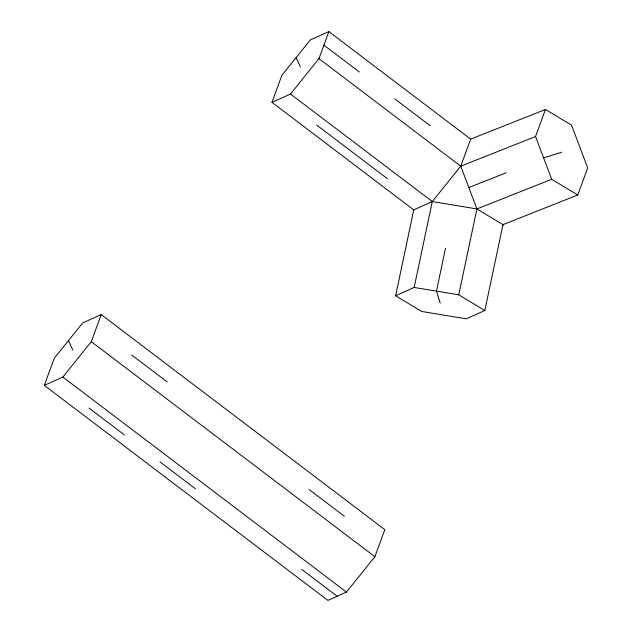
<?xml version="1.0" encoding="UTF-8"?>
<svg xmlns="http://www.w3.org/2000/svg" width="632" height="632" viewBox="0 0 632 632"><rect width="100%" height="100%" fill="white"/><g stroke="black" fill="none" stroke-linecap="round" stroke-linejoin="round"><path stroke-width="0.95" d="M502.977 224.637L484.831 310.525L466.29 318.844L421.686 311.458L395.616 295.76L413.755 209.871L432.296 201.553L460.752 166.177L470.666 139.119L545.463 109.47L571.533 125.168L587.689 167.922L577.767 194.988L502.977 224.637L476.907 208.939L432.296 201.553L290.499 94.042L271.965 102.352L413.755 209.871M395.616 295.76L414.15 287.449L432.296 201.553M445.528 248.194L436.459 291.139L440.22 303.147M484.831 310.525L458.761 294.828L476.907 208.939L460.752 166.177L318.955 58.658L328.877 31.6L470.666 139.119M44.311 385.37L54.234 358.305L82.689 322.928L101.223 314.618L384.817 529.648L374.895 556.705L346.439 592.081L327.905 600.4L44.311 385.37L62.852 377.051L91.308 341.675L101.223 314.618M271.965 102.352L281.88 75.295L310.336 39.919L328.877 31.6M577.767 194.988L551.697 179.291L535.549 136.528L545.463 109.47M290.499 94.042L318.955 58.658M502.393 225.845L503.633 224.313M460.752 166.177L535.549 136.528M468.826 187.554L506.224 172.734M476.907 208.939L551.697 179.291M543.623 157.905L561.619 152.225M414.15 287.449L458.761 294.828M323.916 45.133L359.363 72.009M394.81 98.892L430.266 125.768M316.679 125.073L387.582 178.832M131.717 355.026L167.164 381.902M308.961 489.421L344.408 516.297M91.308 341.675L374.895 556.705M62.852 377.051L346.439 592.081M89.033 408.09L124.48 434.966M159.928 461.85L195.375 488.726M301.725 569.361L337.172 596.245M296.108 57.607L300.421 66.976M68.461 340.616L72.767 349.994"/></g></svg>
